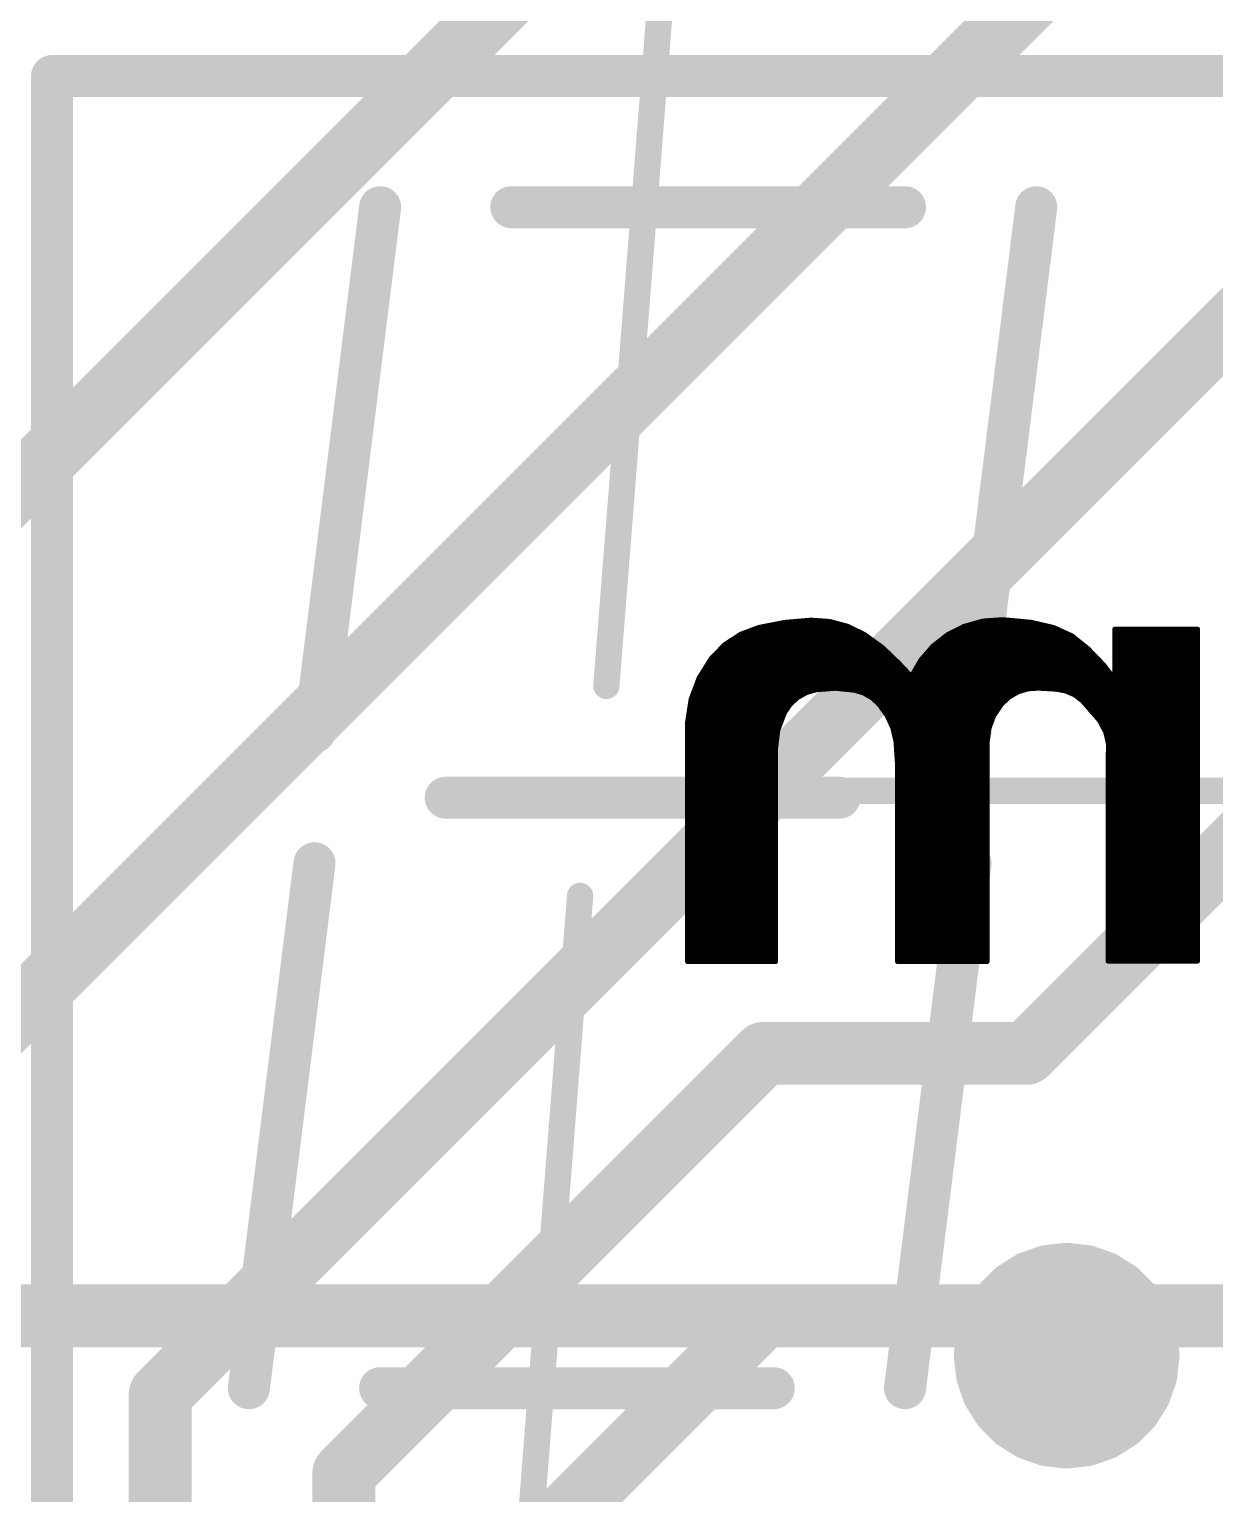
# Model space of a CAD drawing. Extents: x -33 to 32.5, y -8.9 to 49.7.
# Drawn here: x -12.44 to -6.71, y 37.24 to 44.33 of the extents above; entities that cross this region are included whole.
import ezdxf

# ---------------------------------------------------------------- set-up
doc = ezdxf.new("R2010")
doc.units = 0
for name, color, linetype in [('1', 12, 'CONTINUOUS'), ('16', 132, 'CONTINUOUS'), ('21', 41, 'CONTINUOUS'), ('22', 40, 'CONTINUOUS'), ('51', 53, 'CONTINUOUS')]:
    doc.layers.add(name, color=color, linetype=linetype)

msp = doc.modelspace()

# ---------------------------------------------------------------- linework, layer by layer
at = {"layer": '1', "const_width": 0.3048}
for points in [[(-16.51, 38.1), (-8.89, 45.72)], [(-13.97, 38.1), (-6.35, 45.72)], [(-11.811, 37.719), (-3.81, 45.72)], [(-7.62, 39.37), (-1.27, 45.72)], [(-10.922, 37.338), (-8.89, 39.37)], [(-8.89, 39.37), (-7.62, 39.37)], [(-10.287, 36.703), (-8.89, 38.1)], [(-8.89, 38.1), (-3.81, 38.1)], [(-11.811, 33.528), (-11.811, 37.719)], [(-10.922, 33.782), (-10.922, 37.338)]]:
    msp.add_lwpolyline(points, dxfattribs=at)
at = {"layer": '1', "const_width": 0.1524}
for points in [[(-8.89, 39.4462, 1), (-8.89, 39.2938)], [(-8.8361, 39.3161, 1), (-8.9439, 39.4239)], [(-7.6739, 39.4239, 1), (-7.5661, 39.3161)], [(-7.62, 39.2938, 1), (-7.62, 39.4462)], [(-8.89, 38.1762, 1), (-8.89, 38.0238)], [(-8.8361, 38.0461, 1), (-8.9439, 38.1539)], [(-11.7348, 37.719, 1), (-11.8872, 37.719)], [(-11.8649, 37.7729, 1), (-11.7571, 37.6651)], [(-10.8458, 37.338, 1), (-10.9982, 37.338)], [(-10.9759, 37.3919, 1), (-10.8681, 37.2841)]]:
    msp.add_lwpolyline(points, format="xyb", dxfattribs=at)
at = {"layer": '16', "const_width": 0.3048}
msp.add_lwpolyline([(-12.7, 38.1), (21.59, 38.1)], dxfattribs=at)
at = {"layer": '21', "const_width": 0.2032}
for points in [[(-12.3343, 44.0995), (12.4307, 44.0995)], [(-12.3343, 37.1145), (-12.3343, 44.0995)], [(-10.7468, 43.4645), (-11.0643, 40.9245)], [(-8.2068, 43.4645), (-10.1118, 43.4645)], [(-7.5718, 43.4645), (-7.8893, 40.9245)], [(-8.5243, 40.607), (-10.4293, 40.607)], [(-11.0643, 40.2895), (-11.3818, 37.7495)], [(-7.8893, 40.2895), (-8.2068, 37.7495)], [(-7.5234, 38.3404), (-7.6174, 38.3075)], [(-7.4245, 38.3515), (-7.5234, 38.3404)], [(-7.3256, 38.3404), (-7.4245, 38.3515)], [(-7.2316, 38.3075), (-7.3256, 38.3404)], [(-7.7017, 38.2546), (-7.7721, 38.1842)], [(-7.6174, 38.3075), (-7.7017, 38.2546)], [(-7.1473, 38.2546), (-7.2316, 38.3075)], [(-7.0769, 38.1842), (-7.1473, 38.2546)], [(-7.7721, 38.1842), (-7.825, 38.0999)], [(-7.7546, 38.2016), (-7.0944, 38.2016)], [(-7.024, 38.0999), (-7.0769, 38.1842)], [(-7.825, 38.0999), (-7.8579, 38.0059)], [(-6.9911, 38.0059), (-7.024, 38.0999)], [(-7.8579, 38.0059), (-7.869, 37.907)], [(-7.8587, 37.9984), (-6.9903, 37.9984)], [(-6.98, 37.907), (-6.9911, 38.0059)], [(-7.869, 37.907), (-7.8579, 37.8081)], [(-6.9911, 37.8081), (-6.98, 37.907)], [(-8.8418, 37.7495), (-10.7468, 37.7495)], [(-7.8579, 37.8081), (-7.825, 37.7141)], [(-7.8533, 37.7952), (-6.9957, 37.7952)], [(-7.024, 37.7141), (-6.9911, 37.8081)], [(-7.825, 37.7141), (-7.772, 37.6299)], [(-7.077, 37.6299), (-7.024, 37.7141)], [(-7.772, 37.6299), (-7.7016, 37.5595)], [(-7.1474, 37.5595), (-7.077, 37.6299)], [(-7.7342, 37.592), (-7.1148, 37.592)], [(-7.7016, 37.5595), (-7.6174, 37.5065)], [(-7.2316, 37.5065), (-7.1474, 37.5595)], [(-7.6174, 37.5065), (-7.5234, 37.4736)], [(-7.5234, 37.4736), (-7.4245, 37.4625)], [(-7.4245, 37.4625), (-7.3256, 37.4736)], [(-7.3256, 37.4736), (-7.2316, 37.5065)]]:
    msp.add_lwpolyline(points, dxfattribs=at)
at = {"layer": '21', "const_width": 0.1016}
for points in [[(-12.3343, 44.1503, 1), (-12.3343, 44.0487)], [(-12.2835, 44.0995, 1), (-12.3851, 44.0995)], [(-10.6964, 43.4582, 1), (-10.7972, 43.4708)], [(-10.1118, 43.5153, 1), (-10.1118, 43.4137)], [(-8.2068, 43.4137, 1), (-8.2068, 43.5153)], [(-7.5214, 43.4582, 1), (-7.6222, 43.4708)], [(-11.1147, 40.9308, 1), (-11.0139, 40.9182)], [(-7.9397, 40.9308, 1), (-7.8389, 40.9182)], [(-10.4293, 40.6578, 1), (-10.4293, 40.5562)], [(-8.5243, 40.5562, 1), (-8.5243, 40.6578)], [(-11.0139, 40.2832, 1), (-11.1147, 40.2958)], [(-7.8389, 40.2832, 1), (-7.9397, 40.2958)], [(-7.5291, 38.3909, 1), (-7.5177, 38.2899)], [(-7.5066, 38.2924, 1), (-7.5402, 38.3883)], [(-7.4188, 38.402, 1), (-7.4302, 38.301)], [(-7.4188, 38.301, 1), (-7.4302, 38.402)], [(-7.3088, 38.3883, 1), (-7.3424, 38.2924)], [(-7.3313, 38.2899, 1), (-7.3199, 38.3909)], [(-7.7287, 38.2976, 1), (-7.6746, 38.2115)], [(-7.6657, 38.2186, 1), (-7.7376, 38.2905)], [(-7.6342, 38.3555, 1), (-7.6006, 38.2596)], [(-7.5904, 38.2645, 1), (-7.6444, 38.3505)], [(-7.2046, 38.3505, 1), (-7.2586, 38.2645)], [(-7.2484, 38.2596, 1), (-7.2148, 38.3555)], [(-7.1114, 38.2905, 1), (-7.1833, 38.2186)], [(-7.1744, 38.2115, 1), (-7.1203, 38.2976)], [(-7.808, 38.2201, 1), (-7.7361, 38.1482)], [(-7.729, 38.1571, 1), (-7.8151, 38.2112)], [(-7.7546, 38.2524, 1), (-7.7546, 38.1508)], [(-7.0339, 38.2112, 1), (-7.12, 38.1571)], [(-7.1129, 38.1482, 1), (-7.041, 38.2201)], [(-7.0944, 38.1508, 1), (-7.0944, 38.2524)], [(-7.7771, 38.0831, 1), (-7.873, 38.1167)], [(-6.976, 38.1167, 1), (-7.0719, 38.0831)], [(-7.868, 38.1269, 1), (-7.782, 38.0729)], [(-7.067, 38.0729, 1), (-6.981, 38.1269)], [(-7.8587, 38.0492, 1), (-7.8587, 37.9476)], [(-7.9058, 38.0227, 1), (-7.8099, 37.9891)], [(-7.8074, 38.0002, 1), (-7.9084, 38.0116)], [(-6.9406, 38.0116, 1), (-7.0416, 38.0002)], [(-7.0391, 37.9891, 1), (-6.9432, 38.0227)], [(-6.9903, 37.9476, 1), (-6.9903, 38.0492)], [(-7.8185, 37.9127, 1), (-7.9195, 37.9013)], [(-6.9295, 37.9013, 1), (-7.0305, 37.9127)], [(-7.9195, 37.9127, 1), (-7.8185, 37.9013)], [(-7.0305, 37.9013, 1), (-6.9295, 37.9127)], [(-10.7468, 37.8003, 1), (-10.7468, 37.6987)], [(-8.8418, 37.6987, 1), (-8.8418, 37.8003)], [(-7.8099, 37.8249, 1), (-7.9058, 37.7913)], [(-7.9083, 37.8024, 1), (-7.8074, 37.8138)], [(-7.8533, 37.846, 1), (-7.8533, 37.7444)], [(-7.0416, 37.8138, 1), (-6.9407, 37.8024)], [(-6.9432, 37.7913, 1), (-7.0391, 37.8249)], [(-6.9957, 37.7444, 1), (-6.9957, 37.846)], [(-11.4322, 37.7558, 1), (-11.3314, 37.7432)], [(-8.2572, 37.7558, 1), (-8.1564, 37.7432)], [(-7.782, 37.7412, 1), (-7.868, 37.6871)], [(-7.8729, 37.6974, 1), (-7.777, 37.7309)], [(-7.072, 37.7309, 1), (-6.9761, 37.6974)], [(-6.981, 37.6871, 1), (-7.067, 37.7412)], [(-7.7361, 37.6658, 1), (-7.8079, 37.5939)], [(-7.815, 37.6028, 1), (-7.729, 37.6569)], [(-7.12, 37.6569, 1), (-7.034, 37.6028)], [(-7.0411, 37.5939, 1), (-7.1129, 37.6658)], [(-7.7342, 37.6428, 1), (-7.7342, 37.5412)], [(-7.6746, 37.6025, 1), (-7.7287, 37.5165)], [(-7.7376, 37.5236, 1), (-7.6657, 37.5954)], [(-7.1833, 37.5954, 1), (-7.1114, 37.5236)], [(-7.1203, 37.5165, 1), (-7.1744, 37.6025)], [(-7.1148, 37.5412, 1), (-7.1148, 37.6428)], [(-7.6006, 37.5545, 1), (-7.6341, 37.4586)], [(-7.6444, 37.4635, 1), (-7.5903, 37.5495)], [(-7.5177, 37.5241, 1), (-7.5291, 37.4232)], [(-7.5402, 37.4257, 1), (-7.5066, 37.5216)], [(-7.4302, 37.513, 1), (-7.4188, 37.412)], [(-7.4302, 37.412, 1), (-7.4188, 37.513)], [(-7.3424, 37.5216, 1), (-7.3088, 37.4257)], [(-7.3199, 37.4232, 1), (-7.3313, 37.5241)], [(-7.2587, 37.5495, 1), (-7.2046, 37.4635)], [(-7.2149, 37.4586, 1), (-7.2484, 37.5545)]]:
    msp.add_lwpolyline(points, format="xyb", dxfattribs=at)
at = {"layer": '22', "const_width": 0.0254}
for points in [[(-8.7894, 41.4548), (-8.9154, 41.4299)], [(-8.7994, 41.4528), (-8.5475, 41.4528)], [(-8.6614, 41.4655), (-8.7894, 41.4548)], [(-8.572, 41.4594), (-8.6614, 41.4655)], [(-8.4854, 41.4362), (-8.572, 41.4594)], [(-7.83, 41.4611), (-7.9223, 41.435)], [(-7.8592, 41.4528), (-7.5864, 41.4528)], [(-7.7343, 41.468), (-7.83, 41.4611)], [(-7.5971, 41.4553), (-7.7343, 41.468)], [(-7.4879, 41.4299), (-7.5971, 41.4553)], [(-9.002, 41.3972), (-9.0795, 41.3465)], [(-9.0335, 41.3766), (-8.3766, 41.3766)], [(-8.9154, 41.4299), (-9.002, 41.3972)], [(-8.9894, 41.402), (-8.4153, 41.402)], [(-8.922, 41.4274), (-8.4674, 41.4274)], [(-8.4049, 41.3969), (-8.4854, 41.4362)], [(-8.316, 41.3331), (-8.4049, 41.3969)], [(-8.0013, 41.3947), (-8.0712, 41.34)], [(-8.0244, 41.3766), (-7.3829, 41.3766)], [(-7.9223, 41.435), (-8.0013, 41.3947)], [(-7.9869, 41.402), (-7.4265, 41.402)], [(-7.9372, 41.4274), (-7.4824, 41.4274)], [(-7.399, 41.3895), (-7.4879, 41.4299)], [(-7.3228, 41.3283), (-7.399, 41.3895)], [(-6.792, 41.4223), (-7.1907, 41.4223)], [(-7.1907, 41.4223), (-7.1907, 41.2013)], [(-7.1907, 41.402), (-6.792, 41.402)], [(-7.1907, 41.3766), (-6.792, 41.3766)], [(-6.792, 39.817), (-6.792, 41.4223)], [(-9.0795, 41.3465), (-9.144, 41.2801)], [(-9.0996, 41.3258), (-8.3084, 41.3258)], [(-9.0723, 41.3512), (-8.3412, 41.3512)], [(-8.2372, 41.2572), (-8.316, 41.3331)], [(-8.0712, 41.34), (-8.1293, 41.2731)], [(-8.0835, 41.3258), (-7.3204, 41.3258)], [(-8.0569, 41.3512), (-7.3513, 41.3512)], [(-7.2466, 41.2496), (-7.3228, 41.3283)], [(-7.1907, 41.3512), (-6.792, 41.3512)], [(-7.1907, 41.3258), (-6.792, 41.3258)], [(-9.144, 41.2801), (-9.2028, 41.1862)], [(-9.1631, 41.2496), (-8.23, 41.2496)], [(-9.1472, 41.275), (-8.2557, 41.275)], [(-9.1243, 41.3004), (-8.282, 41.3004)], [(-8.1915, 41.209), (-8.2372, 41.2572)], [(-8.1293, 41.2731), (-8.1737, 41.1963)], [(-8.1429, 41.2496), (-7.2466, 41.2496)], [(-8.1277, 41.275), (-7.2712, 41.275)], [(-8.1056, 41.3004), (-7.2958, 41.3004)], [(-7.2136, 41.2064), (-7.2466, 41.2496)], [(-7.1907, 41.3004), (-6.792, 41.3004)], [(-7.1907, 41.275), (-6.792, 41.275)], [(-7.1907, 41.2496), (-6.792, 41.2496)], [(-9.2028, 41.1862), (-9.2415, 41.0823)], [(-9.2076, 41.1734), (-6.792, 41.1734)], [(-9.1949, 41.1988), (-8.1808, 41.1988)], [(-9.179, 41.2242), (-8.2059, 41.2242)], [(-8.1824, 41.1999), (-8.1915, 41.209)], [(-8.1784, 41.1972), (-8.1824, 41.1999)], [(-8.1737, 41.1963), (-8.1784, 41.1972)], [(-8.1723, 41.1988), (-6.792, 41.1988)], [(-8.1576, 41.2242), (-7.2272, 41.2242)], [(-7.1907, 41.2013), (-7.2136, 41.2064)], [(-7.1907, 41.2242), (-6.792, 41.2242)], [(-9.2359, 41.0972), (-8.7183, 41.0972)], [(-9.2265, 41.1226), (-8.6626, 41.1226)], [(-9.217, 41.148), (-6.792, 41.148)], [(-8.7631, 41.0593), (-8.7266, 41.0926)], [(-8.7266, 41.0926), (-8.6835, 41.1167)], [(-8.6835, 41.1167), (-8.636, 41.1302)], [(-8.636, 41.1302), (-8.5432, 41.1372)], [(-8.5432, 41.1372), (-8.4506, 41.1277)], [(-8.4506, 41.1277), (-8.4071, 41.1144)], [(-8.434, 41.1226), (-7.651, 41.1226)], [(-8.4071, 41.1144), (-8.3675, 41.092)], [(-8.3768, 41.0972), (-7.6995, 41.0972)], [(-8.3675, 41.092), (-8.3337, 41.0616)], [(-7.7394, 41.0616), (-7.7026, 41.0954)], [(-7.7026, 41.0954), (-7.6593, 41.1201)], [(-7.6593, 41.1201), (-7.6114, 41.1345)], [(-7.6114, 41.1345), (-7.5616, 41.1378)], [(-7.5616, 41.1378), (-7.4752, 41.1328)], [(-7.4752, 41.1328), (-7.4289, 41.1241)], [(-7.4289, 41.1241), (-7.3858, 41.1052)], [(-7.4254, 41.1226), (-6.792, 41.1226)], [(-7.3858, 41.1052), (-7.3482, 41.0769)], [(-7.3752, 41.0972), (-6.792, 41.0972)], [(-9.2415, 41.0823), (-9.2583, 40.9727)], [(-9.2509, 41.021), (-8.7892, 41.021)], [(-9.247, 41.0464), (-8.7719, 41.0464)], [(-9.2431, 41.0718), (-8.7493, 41.0718)], [(-8.7909, 41.0185), (-8.7631, 41.0593)], [(-8.3451, 41.0718), (-7.7283, 41.0718)], [(-8.3337, 41.0616), (-8.2936, 41.0067)], [(-8.3226, 41.0464), (-7.7497, 41.0464)], [(-8.3041, 41.021), (-7.7669, 41.021)], [(-7.7781, 41.0044), (-7.7394, 41.0616)], [(-7.3482, 41.0769), (-7.2644, 40.9804)], [(-7.3438, 41.0718), (-6.792, 41.0718)], [(-7.3217, 41.0464), (-6.792, 41.0464)], [(-7.2997, 41.021), (-6.792, 41.021)], [(-9.2583, 40.9727), (-9.2583, 39.8145)], [(-9.2583, 40.9702), (-8.8092, 40.9702)], [(-9.2548, 40.9956), (-8.7996, 40.9956)], [(-8.8231, 40.9335), (-8.7909, 41.0185)], [(-8.2936, 41.0067), (-8.2653, 40.945)], [(-8.2885, 40.9956), (-7.7814, 40.9956)], [(-8.2769, 40.9702), (-7.7909, 40.9702)], [(-7.8023, 40.9397), (-7.7781, 41.0044)], [(-7.2776, 40.9956), (-6.792, 40.9956)], [(-7.2644, 40.9804), (-7.2346, 40.9238)], [(-7.259, 40.9702), (-6.792, 40.9702)], [(-9.2583, 40.9448), (-8.8189, 40.9448)], [(-9.2583, 40.9194), (-8.8249, 40.9194)], [(-9.2583, 40.894), (-8.8279, 40.894)], [(-8.8341, 40.8432), (-8.8231, 40.9335)], [(-8.2653, 40.945), (-8.2499, 40.8788)], [(-8.2653, 40.9448), (-7.8004, 40.9448)], [(-8.2594, 40.9194), (-7.8047, 40.9194)], [(-8.2534, 40.894), (-7.8078, 40.894)], [(-8.2499, 40.8788), (-8.2423, 40.767)], [(-7.8105, 40.8711), (-7.8023, 40.9397)], [(-7.2456, 40.9448), (-6.792, 40.9448)], [(-7.2346, 40.9238), (-7.2207, 40.8614)], [(-7.2336, 40.9194), (-6.792, 40.9194)], [(-7.228, 40.894), (-6.792, 40.894)], [(-9.2583, 40.8686), (-8.831, 40.8686)], [(-9.2583, 40.8432), (-8.8341, 40.8432)], [(-9.2583, 40.8178), (-8.8341, 40.8178)], [(-8.8341, 39.8145), (-8.8341, 40.8432)], [(-8.2492, 40.8686), (-7.8105, 40.8686)], [(-8.2475, 40.8432), (-7.8105, 40.8432)], [(-8.2458, 40.8178), (-7.8105, 40.8178)], [(-7.8105, 39.8145), (-7.8105, 40.8711)], [(-7.2207, 40.8614), (-7.2238, 40.7975)], [(-7.2228, 40.8178), (-6.792, 40.8178)], [(-7.2223, 40.8686), (-6.792, 40.8686)], [(-7.2216, 40.8432), (-6.792, 40.8432)], [(-9.2583, 40.7924), (-8.8341, 40.7924)], [(-9.2583, 40.767), (-8.8341, 40.767)], [(-9.2583, 40.7416), (-8.8341, 40.7416)], [(-8.244, 40.7924), (-7.8105, 40.7924)], [(-8.2423, 40.767), (-8.2423, 39.8145)], [(-8.2423, 40.767), (-7.8105, 40.767)], [(-8.2423, 40.7416), (-7.8105, 40.7416)], [(-7.2238, 40.7975), (-7.2238, 39.817)], [(-7.2238, 40.7924), (-6.792, 40.7924)], [(-7.2238, 40.767), (-6.792, 40.767)], [(-7.2238, 40.7416), (-6.792, 40.7416)], [(-9.2583, 40.7162), (-8.8341, 40.7162)], [(-9.2583, 40.6908), (-8.8341, 40.6908)], [(-9.2583, 40.6654), (-8.8341, 40.6654)], [(-8.2423, 40.7162), (-7.8105, 40.7162)], [(-8.2423, 40.6908), (-7.8105, 40.6908)], [(-8.2423, 40.6654), (-7.8105, 40.6654)], [(-7.2238, 40.7162), (-6.792, 40.7162)], [(-7.2238, 40.6908), (-6.792, 40.6908)], [(-7.2238, 40.6654), (-6.792, 40.6654)], [(-9.2583, 40.64), (-8.8341, 40.64)], [(-9.2583, 40.6146), (-8.8341, 40.6146)], [(-8.2423, 40.64), (-7.8105, 40.64)], [(-8.2423, 40.6146), (-7.8105, 40.6146)], [(-7.2238, 40.64), (-6.792, 40.64)], [(-7.2238, 40.6146), (-6.792, 40.6146)], [(-9.2583, 40.5892), (-8.8341, 40.5892)], [(-9.2583, 40.5638), (-8.8341, 40.5638)], [(-9.2583, 40.5384), (-8.8341, 40.5384)], [(-8.2423, 40.5892), (-7.8105, 40.5892)], [(-8.2423, 40.5638), (-7.8105, 40.5638)], [(-8.2423, 40.5384), (-7.8105, 40.5384)], [(-7.2238, 40.5892), (-6.792, 40.5892)], [(-7.2238, 40.5638), (-6.792, 40.5638)], [(-7.2238, 40.5384), (-6.792, 40.5384)], [(-9.2583, 40.513), (-8.8341, 40.513)], [(-9.2583, 40.4876), (-8.8341, 40.4876)], [(-9.2583, 40.4622), (-8.8341, 40.4622)], [(-8.2423, 40.513), (-7.8105, 40.513)], [(-8.2423, 40.4876), (-7.8105, 40.4876)], [(-8.2423, 40.4622), (-7.8105, 40.4622)], [(-7.2238, 40.513), (-6.792, 40.513)], [(-7.2238, 40.4876), (-6.792, 40.4876)], [(-7.2238, 40.4622), (-6.792, 40.4622)], [(-9.2583, 40.4368), (-8.8341, 40.4368)], [(-9.2583, 40.4114), (-8.8341, 40.4114)], [(-9.2583, 40.386), (-8.8341, 40.386)], [(-8.2423, 40.4368), (-7.8105, 40.4368)], [(-8.2423, 40.4114), (-7.8105, 40.4114)], [(-8.2423, 40.386), (-7.8105, 40.386)], [(-7.2238, 40.4368), (-6.792, 40.4368)], [(-7.2238, 40.4114), (-6.792, 40.4114)], [(-7.2238, 40.386), (-6.792, 40.386)], [(-9.2583, 40.3606), (-8.8341, 40.3606)], [(-9.2583, 40.3352), (-8.8341, 40.3352)], [(-8.2423, 40.3606), (-7.8105, 40.3606)], [(-8.2423, 40.3352), (-7.8105, 40.3352)], [(-7.2238, 40.3606), (-6.792, 40.3606)], [(-7.2238, 40.3352), (-6.792, 40.3352)], [(-9.2583, 40.3098), (-8.8341, 40.3098)], [(-9.2583, 40.2844), (-8.8341, 40.2844)], [(-9.2583, 40.259), (-8.8341, 40.259)], [(-8.2423, 40.3098), (-7.8105, 40.3098)], [(-8.2423, 40.2844), (-7.8105, 40.2844)], [(-8.2423, 40.259), (-7.8105, 40.259)], [(-7.2238, 40.3098), (-6.792, 40.3098)], [(-7.2238, 40.2844), (-6.792, 40.2844)], [(-7.2238, 40.259), (-6.792, 40.259)], [(-9.2583, 40.2336), (-8.8341, 40.2336)], [(-9.2583, 40.2082), (-8.8341, 40.2082)], [(-9.2583, 40.1828), (-8.8341, 40.1828)], [(-8.2423, 40.2336), (-7.8105, 40.2336)], [(-8.2423, 40.2082), (-7.8105, 40.2082)], [(-8.2423, 40.1828), (-7.8105, 40.1828)], [(-7.2238, 40.2336), (-6.792, 40.2336)], [(-7.2238, 40.2082), (-6.792, 40.2082)], [(-7.2238, 40.1828), (-6.792, 40.1828)], [(-9.2583, 40.1574), (-8.8341, 40.1574)], [(-9.2583, 40.132), (-8.8341, 40.132)], [(-9.2583, 40.1066), (-8.8341, 40.1066)], [(-8.2423, 40.1574), (-7.8105, 40.1574)], [(-8.2423, 40.132), (-7.8105, 40.132)], [(-8.2423, 40.1066), (-7.8105, 40.1066)], [(-7.2238, 40.1574), (-6.792, 40.1574)], [(-7.2238, 40.132), (-6.792, 40.132)], [(-7.2238, 40.1066), (-6.792, 40.1066)], [(-9.2583, 40.0812), (-8.8341, 40.0812)], [(-9.2583, 40.0558), (-8.8341, 40.0558)], [(-9.2583, 40.0304), (-8.8341, 40.0304)], [(-8.2423, 40.0812), (-7.8105, 40.0812)], [(-8.2423, 40.0558), (-7.8105, 40.0558)], [(-8.2423, 40.0304), (-7.8105, 40.0304)], [(-7.2238, 40.0812), (-6.792, 40.0812)], [(-7.2238, 40.0558), (-6.792, 40.0558)], [(-7.2238, 40.0304), (-6.792, 40.0304)], [(-9.2583, 40.005), (-8.8341, 40.005)], [(-9.2583, 39.9796), (-8.8341, 39.9796)], [(-8.2423, 40.005), (-7.8105, 40.005)], [(-8.2423, 39.9796), (-7.8105, 39.9796)], [(-7.2238, 40.005), (-6.792, 40.005)], [(-7.2238, 39.9796), (-6.792, 39.9796)], [(-9.2583, 39.9542), (-8.8341, 39.9542)], [(-9.2583, 39.9288), (-8.8341, 39.9288)], [(-9.2583, 39.9034), (-8.8341, 39.9034)], [(-8.2423, 39.9542), (-7.8105, 39.9542)], [(-8.2423, 39.9288), (-7.8105, 39.9288)], [(-8.2423, 39.9034), (-7.8105, 39.9034)], [(-7.2238, 39.9542), (-6.792, 39.9542)], [(-7.2238, 39.9288), (-6.792, 39.9288)], [(-7.2238, 39.9034), (-6.792, 39.9034)], [(-9.2583, 39.878), (-8.8341, 39.878)], [(-9.2583, 39.8526), (-8.8341, 39.8526)], [(-9.2583, 39.8272), (-8.8341, 39.8272)], [(-9.2583, 39.8145), (-8.8341, 39.8145)], [(-8.2423, 39.878), (-7.8105, 39.878)], [(-8.2423, 39.8526), (-7.8105, 39.8526)], [(-8.2423, 39.8272), (-7.8105, 39.8272)], [(-8.2423, 39.8145), (-7.8105, 39.8145)], [(-7.2238, 39.878), (-6.792, 39.878)], [(-7.2238, 39.8526), (-6.792, 39.8526)], [(-7.2238, 39.8272), (-6.792, 39.8272)], [(-7.2238, 39.817), (-6.792, 39.817)]]:
    msp.add_lwpolyline(points, dxfattribs=at)
at = {"layer": '22', "const_width": 0.0127}
for points in [[(-8.7994, 41.4592, 1), (-8.7994, 41.4465)], [(-8.7899, 41.4611, 1), (-8.7889, 41.4485)], [(-8.7882, 41.4486, 1), (-8.7906, 41.461)], [(-8.661, 41.4718, 1), (-8.6618, 41.4592)], [(-8.6609, 41.4592, 1), (-8.6619, 41.4718)], [(-8.5704, 41.4655, 1), (-8.5736, 41.4532)], [(-8.5724, 41.453, 1), (-8.5716, 41.4657)], [(-8.5475, 41.4465, 1), (-8.5475, 41.4592)], [(-7.8592, 41.4592, 1), (-7.8592, 41.4465)], [(-7.8304, 41.4674, 1), (-7.8295, 41.4547)], [(-7.8283, 41.4549, 1), (-7.8317, 41.4672)], [(-7.7337, 41.4743, 1), (-7.7349, 41.4617)], [(-7.7338, 41.4617, 1), (-7.7348, 41.4743)], [(-7.5957, 41.4615, 1), (-7.5985, 41.4491)], [(-7.5977, 41.449, 1), (-7.5965, 41.4616)], [(-7.5864, 41.4465, 1), (-7.5864, 41.4592)], [(-9.0335, 41.383, 1), (-9.0335, 41.3703)], [(-9.0043, 41.4032, 1), (-8.9998, 41.3913)], [(-8.9986, 41.3919, 1), (-9.0055, 41.4026)], [(-8.9894, 41.4083, 1), (-8.9894, 41.3957)], [(-8.922, 41.4337, 1), (-8.922, 41.4211)], [(-8.9166, 41.4361, 1), (-8.9142, 41.4237)], [(-8.9132, 41.424, 1), (-8.9176, 41.4358)], [(-8.4826, 41.4419, 1), (-8.4882, 41.4305)], [(-8.4871, 41.4301, 1), (-8.4838, 41.4423)], [(-8.4674, 41.4211, 1), (-8.4674, 41.4337)], [(-8.4153, 41.3957, 1), (-8.4153, 41.4083)], [(-8.4012, 41.4021, 1), (-8.4086, 41.3917)], [(-8.4077, 41.3912, 1), (-8.4021, 41.4026)], [(-8.3766, 41.3703, 1), (-8.3766, 41.383)], [(-8.0244, 41.383, 1), (-8.0244, 41.3703)], [(-8.0042, 41.4003, 1), (-7.9984, 41.389)], [(-7.9974, 41.3897, 1), (-8.0052, 41.3997)], [(-7.9869, 41.4083, 1), (-7.9869, 41.3957)], [(-7.9372, 41.4337, 1), (-7.9372, 41.4211)], [(-7.924, 41.4411, 1), (-7.9206, 41.4289)], [(-7.9194, 41.4293, 1), (-7.9252, 41.4407)], [(-7.4853, 41.4357, 1), (-7.4905, 41.4241)], [(-7.4893, 41.4237, 1), (-7.4865, 41.4361)], [(-7.4824, 41.4211, 1), (-7.4824, 41.4337)], [(-7.4265, 41.3957, 1), (-7.4265, 41.4083)], [(-7.395, 41.3944, 1), (-7.4029, 41.3845)], [(-7.4016, 41.3837, 1), (-7.3963, 41.3952)], [(-7.3829, 41.3703, 1), (-7.3829, 41.383)], [(-7.1907, 41.4286, 1), (-7.1907, 41.416)], [(-7.1844, 41.4223, 1), (-7.1971, 41.4223)], [(-7.1907, 41.383, 1), (-7.1907, 41.3703)], [(-7.1907, 41.4083, 1), (-7.1907, 41.3957)], [(-6.7857, 41.4223, 1), (-6.7984, 41.4223)], [(-6.792, 41.416, 1), (-6.792, 41.4286)], [(-6.792, 41.3957, 1), (-6.792, 41.4083)], [(-6.792, 41.3703, 1), (-6.792, 41.383)], [(-9.0996, 41.3321, 1), (-9.0996, 41.3195)], [(-9.083, 41.3518, 1), (-9.076, 41.3412)], [(-9.0749, 41.3421, 1), (-9.084, 41.3509)], [(-9.0723, 41.3575, 1), (-9.0723, 41.3449)], [(-8.3412, 41.3449, 1), (-8.3412, 41.3575)], [(-8.3116, 41.3377, 1), (-8.3204, 41.3285)], [(-8.3197, 41.3279, 1), (-8.3123, 41.3383)], [(-8.3084, 41.3195, 1), (-8.3084, 41.3321)], [(-8.0835, 41.3321, 1), (-8.0835, 41.3195)], [(-8.0751, 41.345, 1), (-8.0672, 41.335)], [(-8.0664, 41.3359, 1), (-8.0759, 41.3442)], [(-8.0569, 41.3575, 1), (-8.0569, 41.3449)], [(-7.3513, 41.3449, 1), (-7.3513, 41.3575)], [(-7.3182, 41.3327, 1), (-7.3274, 41.3239)], [(-7.3268, 41.3233, 1), (-7.3188, 41.3333)], [(-7.3204, 41.3195, 1), (-7.3204, 41.3321)], [(-7.1907, 41.3575, 1), (-7.1907, 41.3449)], [(-7.1907, 41.3321, 1), (-7.1907, 41.3195)], [(-6.792, 41.3449, 1), (-6.792, 41.3575)], [(-6.792, 41.3195, 1), (-6.792, 41.3321)], [(-9.1631, 41.2559, 1), (-9.1631, 41.2433)], [(-9.1472, 41.2813, 1), (-9.1472, 41.2687)], [(-9.1486, 41.2845, 1), (-9.1394, 41.2757)], [(-9.1386, 41.2767, 1), (-9.1494, 41.2835)], [(-9.1243, 41.3068, 1), (-9.1243, 41.2941)], [(-8.282, 41.2941, 1), (-8.282, 41.3068)], [(-8.2557, 41.2687, 1), (-8.2557, 41.2813)], [(-8.2326, 41.2616, 1), (-8.2418, 41.2528)], [(-8.2416, 41.2526, 1), (-8.2328, 41.2618)], [(-8.23, 41.2433, 1), (-8.23, 41.2559)], [(-8.1429, 41.2559, 1), (-8.1429, 41.2433)], [(-8.1341, 41.2773, 1), (-8.1245, 41.2689)], [(-8.1238, 41.2699, 1), (-8.1348, 41.2763)], [(-8.1277, 41.2813, 1), (-8.1277, 41.2687)], [(-8.1056, 41.3068, 1), (-8.1056, 41.2941)], [(-7.2958, 41.2941, 1), (-7.2958, 41.3068)], [(-7.2712, 41.2687, 1), (-7.2712, 41.2813)], [(-7.2416, 41.2535, 1), (-7.2516, 41.2457)], [(-7.2512, 41.2452, 1), (-7.242, 41.254)], [(-7.2466, 41.2433, 1), (-7.2466, 41.2559)], [(-7.1907, 41.3068, 1), (-7.1907, 41.2941)], [(-7.1907, 41.2813, 1), (-7.1907, 41.2687)], [(-7.1907, 41.2559, 1), (-7.1907, 41.2433)], [(-6.792, 41.2941, 1), (-6.792, 41.3068)], [(-6.792, 41.2687, 1), (-6.792, 41.2813)], [(-6.792, 41.2433, 1), (-6.792, 41.2559)], [(-9.2076, 41.1797, 1), (-9.2076, 41.1671)], [(-9.2082, 41.1895, 1), (-9.1975, 41.1828)], [(-9.1969, 41.1839, 1), (-9.2088, 41.1884)], [(-9.1949, 41.2051, 1), (-9.1949, 41.1925)], [(-9.179, 41.2306, 1), (-9.179, 41.2179)], [(-8.2059, 41.2179, 1), (-8.2059, 41.2306)], [(-8.187, 41.2135, 1), (-8.196, 41.2045)], [(-8.1961, 41.2046, 1), (-8.1869, 41.2134)], [(-8.1789, 41.2052, 1), (-8.1859, 41.1946)], [(-8.1869, 41.1954, 1), (-8.1779, 41.2044)], [(-8.1772, 41.2035, 1), (-8.1796, 41.191)], [(-8.182, 41.192, 1), (-8.1749, 41.2025)], [(-8.1808, 41.1925, 1), (-8.1808, 41.2051)], [(-8.1792, 41.1995, 1), (-8.1682, 41.1931)], [(-8.1723, 41.2051, 1), (-8.1723, 41.1925)], [(-8.1749, 41.1901, 1), (-8.1725, 41.2025)], [(-8.1576, 41.2306, 1), (-8.1576, 41.2179)], [(-7.2272, 41.2179, 1), (-7.2272, 41.2306)], [(-7.2122, 41.2126, 1), (-7.215, 41.2002)], [(-7.2186, 41.2025, 1), (-7.2086, 41.2103)], [(-7.1907, 41.2306, 1), (-7.1907, 41.2179)], [(-7.1971, 41.2013, 1), (-7.1844, 41.2013)], [(-7.1921, 41.1951, 1), (-7.1893, 41.2075)], [(-6.792, 41.2179, 1), (-6.792, 41.2306)], [(-6.792, 41.1925, 1), (-6.792, 41.2051)], [(-6.792, 41.1671, 1), (-6.792, 41.1797)], [(-9.2359, 41.1035, 1), (-9.2359, 41.0909)], [(-9.2265, 41.1289, 1), (-9.2265, 41.1163)], [(-9.217, 41.1544, 1), (-9.217, 41.1417)], [(-8.7297, 41.0981, 1), (-8.7235, 41.087)], [(-8.7223, 41.0879, 1), (-8.7309, 41.0973)], [(-8.7183, 41.0909, 1), (-8.7183, 41.1035)], [(-8.6852, 41.1228, 1), (-8.6817, 41.1105)], [(-8.6804, 41.1111, 1), (-8.6866, 41.1222)], [(-8.6626, 41.1163, 1), (-8.6626, 41.1289)], [(-8.6365, 41.1365, 1), (-8.6355, 41.1239)], [(-8.6343, 41.1241, 1), (-8.6377, 41.1363)], [(-8.5425, 41.1435, 1), (-8.5438, 41.1308)], [(-8.5427, 41.1308, 1), (-8.5437, 41.1435)], [(-8.4487, 41.1338, 1), (-8.4525, 41.1216)], [(-8.4512, 41.1214, 1), (-8.45, 41.134)], [(-8.434, 41.1289, 1), (-8.434, 41.1163)], [(-8.404, 41.1199, 1), (-8.4102, 41.1088)], [(-8.409, 41.1083, 1), (-8.4053, 41.1204)], [(-8.3768, 41.1035, 1), (-8.3768, 41.0909)], [(-8.3633, 41.0967, 1), (-8.3718, 41.0873)], [(-8.3707, 41.0865, 1), (-8.3644, 41.0975)], [(-7.7058, 41.1009, 1), (-7.6995, 41.0899)], [(-7.6983, 41.0907, 1), (-7.7069, 41.1001)], [(-7.6995, 41.0909, 1), (-7.6995, 41.1035)], [(-7.6611, 41.1262, 1), (-7.6574, 41.114)], [(-7.6561, 41.1146, 1), (-7.6624, 41.1256)], [(-7.651, 41.1163, 1), (-7.651, 41.1289)], [(-7.6118, 41.1408, 1), (-7.611, 41.1282)], [(-7.6096, 41.1284, 1), (-7.6133, 41.1406)], [(-7.5612, 41.1441, 1), (-7.562, 41.1315)], [(-7.5612, 41.1315, 1), (-7.562, 41.1441)], [(-7.474, 41.139, 1), (-7.4764, 41.1266)], [(-7.4756, 41.1265, 1), (-7.4748, 41.1391)], [(-7.4264, 41.13, 1), (-7.4315, 41.1183)], [(-7.4254, 41.1289, 1), (-7.4254, 41.1163)], [(-7.4301, 41.1179, 1), (-7.4278, 41.1304)], [(-7.382, 41.1103, 1), (-7.3897, 41.1001)], [(-7.3884, 41.0994, 1), (-7.3833, 41.111)], [(-7.3752, 41.1035, 1), (-7.3752, 41.0909)], [(-6.792, 41.1417, 1), (-6.792, 41.1544)], [(-6.792, 41.1163, 1), (-6.792, 41.1289)], [(-6.792, 41.0909, 1), (-6.792, 41.1035)], [(-9.2509, 41.0273, 1), (-9.2509, 41.0147)], [(-9.247, 41.0527, 1), (-9.247, 41.0401)], [(-9.2431, 41.0782, 1), (-9.2431, 41.0655)], [(-9.2474, 41.0845, 1), (-9.2355, 41.08)], [(-9.2352, 41.0813, 1), (-9.2477, 41.0832)], [(-8.7892, 41.0147, 1), (-8.7892, 41.0273)], [(-8.7719, 41.0401, 1), (-8.7719, 41.0527)], [(-8.7673, 41.064, 1), (-8.7588, 41.0546)], [(-8.7578, 41.0557, 1), (-8.7683, 41.0629)], [(-8.7493, 41.0655, 1), (-8.7493, 41.0782)], [(-8.3451, 41.0782, 1), (-8.3451, 41.0655)], [(-8.3286, 41.0653, 1), (-8.3388, 41.0579)], [(-8.3379, 41.0569, 1), (-8.3295, 41.0663)], [(-8.3226, 41.0527, 1), (-8.3226, 41.0401)], [(-8.3041, 41.0273, 1), (-8.3041, 41.0147)], [(-7.7669, 41.0147, 1), (-7.7669, 41.0273)], [(-7.7497, 41.0401, 1), (-7.7497, 41.0527)], [(-7.7437, 41.0663, 1), (-7.7351, 41.0569)], [(-7.7341, 41.058, 1), (-7.7447, 41.0652)], [(-7.7283, 41.0655, 1), (-7.7283, 41.0782)], [(-7.3434, 41.0811, 1), (-7.353, 41.0727)], [(-7.352, 41.0718, 1), (-7.3444, 41.082)], [(-7.3438, 41.0782, 1), (-7.3438, 41.0655)], [(-7.3217, 41.0527, 1), (-7.3217, 41.0401)], [(-7.2997, 41.0273, 1), (-7.2997, 41.0147)], [(-6.792, 41.0655, 1), (-6.792, 41.0782)], [(-6.792, 41.0401, 1), (-6.792, 41.0527)], [(-6.792, 41.0147, 1), (-6.792, 41.0273)], [(-9.2583, 40.9766, 1), (-9.2583, 40.9639)], [(-9.2646, 40.9737, 1), (-9.252, 40.9717)], [(-9.252, 40.9727, 1), (-9.2646, 40.9727)], [(-9.2548, 41.002, 1), (-9.2548, 40.9893)], [(-8.8092, 40.9639, 1), (-8.8092, 40.9766)], [(-8.7996, 40.9893, 1), (-8.7996, 41.002)], [(-8.7961, 41.0221, 1), (-8.7857, 41.0149)], [(-8.785, 41.0162, 1), (-8.7968, 41.0208)], [(-8.2879, 41.0094, 1), (-8.2994, 41.0041)], [(-8.2988, 41.003, 1), (-8.2885, 41.0105)], [(-8.2885, 41.002, 1), (-8.2885, 40.9893)], [(-8.2769, 40.9766, 1), (-8.2769, 40.9639)], [(-7.7909, 40.9639, 1), (-7.7909, 40.9766)], [(-7.7834, 41.008, 1), (-7.7729, 41.0008)], [(-7.7722, 41.0022, 1), (-7.7841, 41.0066)], [(-7.7814, 40.9893, 1), (-7.7814, 41.002)], [(-7.2776, 41.002, 1), (-7.2776, 40.9893)], [(-7.2588, 40.9834, 1), (-7.27, 40.9774)], [(-7.2692, 40.9762, 1), (-7.2596, 40.9846)], [(-7.259, 40.9766, 1), (-7.259, 40.9639)], [(-6.792, 40.9893, 1), (-6.792, 41.002)], [(-6.792, 40.9639, 1), (-6.792, 40.9766)], [(-9.2583, 40.9258, 1), (-9.2583, 40.9131)], [(-9.2583, 40.9004, 1), (-9.2583, 40.8877)], [(-9.2583, 40.9511, 1), (-9.2583, 40.9385)], [(-8.8291, 40.9357, 1), (-8.8172, 40.9312)], [(-8.8168, 40.9327, 1), (-8.8295, 40.9342)], [(-8.8279, 40.8877, 1), (-8.8279, 40.9004)], [(-8.8249, 40.9131, 1), (-8.8249, 40.9258)], [(-8.8189, 40.9385, 1), (-8.8189, 40.9511)], [(-8.2591, 40.9464, 1), (-8.2715, 40.9435)], [(-8.2653, 40.9511, 1), (-8.2653, 40.9385)], [(-8.2711, 40.9423, 1), (-8.2596, 40.9476)], [(-8.2594, 40.9258, 1), (-8.2594, 40.9131)], [(-8.2534, 40.9004, 1), (-8.2534, 40.8877)], [(-8.2436, 40.8792, 1), (-8.2562, 40.8784)], [(-7.796, 40.9389, 1), (-7.8086, 40.9404)], [(-7.8082, 40.9419, 1), (-7.7963, 40.9375)], [(-7.8078, 40.8877, 1), (-7.8078, 40.9004)], [(-7.8047, 40.9131, 1), (-7.8047, 40.9258)], [(-7.8004, 40.9385, 1), (-7.8004, 40.9511)], [(-7.2456, 40.9511, 1), (-7.2456, 40.9385)], [(-7.2284, 40.9252, 1), (-7.2408, 40.9224)], [(-7.2402, 40.9209, 1), (-7.229, 40.9268)], [(-7.2336, 40.9258, 1), (-7.2336, 40.9131)], [(-7.228, 40.9004, 1), (-7.228, 40.8877)], [(-6.792, 40.9385, 1), (-6.792, 40.9511)], [(-6.792, 40.9131, 1), (-6.792, 40.9258)], [(-6.792, 40.8877, 1), (-6.792, 40.9004)], [(-9.2583, 40.8496, 1), (-9.2583, 40.8369)], [(-9.2583, 40.8242, 1), (-9.2583, 40.8115)], [(-9.2583, 40.8749, 1), (-9.2583, 40.8623)], [(-8.8278, 40.8432, 1), (-8.8405, 40.8432)], [(-8.8404, 40.844, 1), (-8.8278, 40.8424)], [(-8.8341, 40.8369, 1), (-8.8341, 40.8496)], [(-8.8341, 40.8115, 1), (-8.8341, 40.8242)], [(-8.831, 40.8623, 1), (-8.831, 40.8749)], [(-8.2561, 40.8774, 1), (-8.2437, 40.8802)], [(-8.2492, 40.8749, 1), (-8.2492, 40.8623)], [(-8.2475, 40.8496, 1), (-8.2475, 40.8369)], [(-8.2458, 40.8242, 1), (-8.2458, 40.8115)], [(-7.8041, 40.8711, 1), (-7.8169, 40.8711)], [(-7.8168, 40.8719, 1), (-7.8042, 40.8703)], [(-7.8105, 40.8623, 1), (-7.8105, 40.8749)], [(-7.8105, 40.8369, 1), (-7.8105, 40.8496)], [(-7.8105, 40.8115, 1), (-7.8105, 40.8242)], [(-7.2228, 40.8242, 1), (-7.2228, 40.8115)], [(-7.2223, 40.8749, 1), (-7.2223, 40.8623)], [(-7.2216, 40.8496, 1), (-7.2216, 40.8369)], [(-7.2144, 40.8611, 1), (-7.2271, 40.8617)], [(-7.2269, 40.86, 1), (-7.2145, 40.8628)], [(-6.792, 40.8623, 1), (-6.792, 40.8749)], [(-6.792, 40.8369, 1), (-6.792, 40.8496)], [(-6.792, 40.8115, 1), (-6.792, 40.8242)], [(-9.2583, 40.7734, 1), (-9.2583, 40.7607)], [(-9.2583, 40.748, 1), (-9.2583, 40.7353)], [(-9.2583, 40.7987, 1), (-9.2583, 40.7861)], [(-8.8341, 40.7861, 1), (-8.8341, 40.7987)], [(-8.8341, 40.7607, 1), (-8.8341, 40.7734)], [(-8.8341, 40.7353, 1), (-8.8341, 40.748)], [(-8.244, 40.7987, 1), (-8.244, 40.7861)], [(-8.2423, 40.7734, 1), (-8.2423, 40.7607)], [(-8.2423, 40.748, 1), (-8.2423, 40.7353)], [(-8.236, 40.767, 1), (-8.2486, 40.767)], [(-8.2486, 40.7666, 1), (-8.236, 40.7674)], [(-7.8105, 40.7861, 1), (-7.8105, 40.7987)], [(-7.8105, 40.7607, 1), (-7.8105, 40.7734)], [(-7.8105, 40.7353, 1), (-7.8105, 40.748)], [(-7.2175, 40.7975, 1), (-7.2302, 40.7975)], [(-7.2301, 40.7978, 1), (-7.2175, 40.7972)], [(-7.2238, 40.7734, 1), (-7.2238, 40.7607)], [(-7.2238, 40.748, 1), (-7.2238, 40.7353)], [(-7.2238, 40.7987, 1), (-7.2238, 40.7861)], [(-6.792, 40.7861, 1), (-6.792, 40.7987)], [(-6.792, 40.7607, 1), (-6.792, 40.7734)], [(-6.792, 40.7353, 1), (-6.792, 40.748)], [(-9.2583, 40.6972, 1), (-9.2583, 40.6845)], [(-9.2583, 40.6718, 1), (-9.2583, 40.6591)], [(-9.2583, 40.7225, 1), (-9.2583, 40.7099)], [(-8.8341, 40.7099, 1), (-8.8341, 40.7225)], [(-8.8341, 40.6845, 1), (-8.8341, 40.6972)], [(-8.8341, 40.6591, 1), (-8.8341, 40.6718)], [(-8.2423, 40.6972, 1), (-8.2423, 40.6845)], [(-8.2423, 40.6718, 1), (-8.2423, 40.6591)], [(-8.2423, 40.7225, 1), (-8.2423, 40.7099)], [(-7.8105, 40.7099, 1), (-7.8105, 40.7225)], [(-7.8105, 40.6845, 1), (-7.8105, 40.6972)], [(-7.8105, 40.6591, 1), (-7.8105, 40.6718)], [(-7.2238, 40.6972, 1), (-7.2238, 40.6845)], [(-7.2238, 40.6718, 1), (-7.2238, 40.6591)], [(-7.2238, 40.7225, 1), (-7.2238, 40.7099)], [(-6.792, 40.7099, 1), (-6.792, 40.7225)], [(-6.792, 40.6845, 1), (-6.792, 40.6972)], [(-6.792, 40.6591, 1), (-6.792, 40.6718)], [(-9.2583, 40.621, 1), (-9.2583, 40.6083)], [(-9.2583, 40.6463, 1), (-9.2583, 40.6337)], [(-8.8341, 40.6337, 1), (-8.8341, 40.6463)], [(-8.8341, 40.6083, 1), (-8.8341, 40.621)], [(-8.2423, 40.621, 1), (-8.2423, 40.6083)], [(-8.2423, 40.6463, 1), (-8.2423, 40.6337)], [(-7.8105, 40.6337, 1), (-7.8105, 40.6463)], [(-7.8105, 40.6083, 1), (-7.8105, 40.621)], [(-7.2238, 40.621, 1), (-7.2238, 40.6083)], [(-7.2238, 40.6463, 1), (-7.2238, 40.6337)], [(-6.792, 40.6337, 1), (-6.792, 40.6463)], [(-6.792, 40.6083, 1), (-6.792, 40.621)], [(-9.2583, 40.5956, 1), (-9.2583, 40.5829)], [(-9.2583, 40.5448, 1), (-9.2583, 40.5321)], [(-9.2583, 40.5701, 1), (-9.2583, 40.5575)], [(-8.8341, 40.5829, 1), (-8.8341, 40.5956)], [(-8.8341, 40.5575, 1), (-8.8341, 40.5701)], [(-8.8341, 40.5321, 1), (-8.8341, 40.5448)], [(-8.2423, 40.5956, 1), (-8.2423, 40.5829)], [(-8.2423, 40.5448, 1), (-8.2423, 40.5321)], [(-8.2423, 40.5701, 1), (-8.2423, 40.5575)], [(-7.8105, 40.5829, 1), (-7.8105, 40.5956)], [(-7.8105, 40.5575, 1), (-7.8105, 40.5701)], [(-7.8105, 40.5321, 1), (-7.8105, 40.5448)], [(-7.2238, 40.5956, 1), (-7.2238, 40.5829)], [(-7.2238, 40.5448, 1), (-7.2238, 40.5321)], [(-7.2238, 40.5701, 1), (-7.2238, 40.5575)], [(-6.792, 40.5829, 1), (-6.792, 40.5956)], [(-6.792, 40.5575, 1), (-6.792, 40.5701)], [(-6.792, 40.5321, 1), (-6.792, 40.5448)], [(-9.2583, 40.5194, 1), (-9.2583, 40.5067)], [(-9.2583, 40.4686, 1), (-9.2583, 40.4559)], [(-9.2583, 40.4939, 1), (-9.2583, 40.4813)], [(-8.8341, 40.5067, 1), (-8.8341, 40.5194)], [(-8.8341, 40.4813, 1), (-8.8341, 40.4939)], [(-8.8341, 40.4559, 1), (-8.8341, 40.4686)], [(-8.2423, 40.5194, 1), (-8.2423, 40.5067)], [(-8.2423, 40.4686, 1), (-8.2423, 40.4559)], [(-8.2423, 40.4939, 1), (-8.2423, 40.4813)], [(-7.8105, 40.5067, 1), (-7.8105, 40.5194)], [(-7.8105, 40.4813, 1), (-7.8105, 40.4939)], [(-7.8105, 40.4559, 1), (-7.8105, 40.4686)], [(-7.2238, 40.5194, 1), (-7.2238, 40.5067)], [(-7.2238, 40.4686, 1), (-7.2238, 40.4559)], [(-7.2238, 40.4939, 1), (-7.2238, 40.4813)], [(-6.792, 40.5067, 1), (-6.792, 40.5194)], [(-6.792, 40.4813, 1), (-6.792, 40.4939)], [(-6.792, 40.4559, 1), (-6.792, 40.4686)], [(-9.2583, 40.4432, 1), (-9.2583, 40.4305)], [(-9.2583, 40.4177, 1), (-9.2583, 40.4051)], [(-9.2583, 40.3924, 1), (-9.2583, 40.3797)], [(-8.8341, 40.4305, 1), (-8.8341, 40.4432)], [(-8.8341, 40.4051, 1), (-8.8341, 40.4177)], [(-8.8341, 40.3797, 1), (-8.8341, 40.3924)], [(-8.2423, 40.4432, 1), (-8.2423, 40.4305)], [(-8.2423, 40.4177, 1), (-8.2423, 40.4051)], [(-8.2423, 40.3924, 1), (-8.2423, 40.3797)], [(-7.8105, 40.4305, 1), (-7.8105, 40.4432)], [(-7.8105, 40.4051, 1), (-7.8105, 40.4177)], [(-7.8105, 40.3797, 1), (-7.8105, 40.3924)], [(-7.2238, 40.4432, 1), (-7.2238, 40.4305)], [(-7.2238, 40.4177, 1), (-7.2238, 40.4051)], [(-7.2238, 40.3924, 1), (-7.2238, 40.3797)], [(-6.792, 40.4305, 1), (-6.792, 40.4432)], [(-6.792, 40.4051, 1), (-6.792, 40.4177)], [(-6.792, 40.3797, 1), (-6.792, 40.3924)], [(-9.2583, 40.367, 1), (-9.2583, 40.3543)], [(-9.2583, 40.3415, 1), (-9.2583, 40.3289)], [(-8.8341, 40.3543, 1), (-8.8341, 40.367)], [(-8.8341, 40.3289, 1), (-8.8341, 40.3415)], [(-8.2423, 40.367, 1), (-8.2423, 40.3543)], [(-8.2423, 40.3415, 1), (-8.2423, 40.3289)], [(-7.8105, 40.3543, 1), (-7.8105, 40.367)], [(-7.8105, 40.3289, 1), (-7.8105, 40.3415)], [(-7.2238, 40.367, 1), (-7.2238, 40.3543)], [(-7.2238, 40.3415, 1), (-7.2238, 40.3289)], [(-6.792, 40.3543, 1), (-6.792, 40.367)], [(-6.792, 40.3289, 1), (-6.792, 40.3415)], [(-9.2583, 40.3162, 1), (-9.2583, 40.3035)], [(-9.2583, 40.2908, 1), (-9.2583, 40.2781)], [(-9.2583, 40.2653, 1), (-9.2583, 40.2527)], [(-8.8341, 40.3035, 1), (-8.8341, 40.3162)], [(-8.8341, 40.2781, 1), (-8.8341, 40.2908)], [(-8.8341, 40.2527, 1), (-8.8341, 40.2653)], [(-8.2423, 40.3162, 1), (-8.2423, 40.3035)], [(-8.2423, 40.2908, 1), (-8.2423, 40.2781)], [(-8.2423, 40.2653, 1), (-8.2423, 40.2527)], [(-7.8105, 40.3035, 1), (-7.8105, 40.3162)], [(-7.8105, 40.2781, 1), (-7.8105, 40.2908)], [(-7.8105, 40.2527, 1), (-7.8105, 40.2653)], [(-7.2238, 40.3162, 1), (-7.2238, 40.3035)], [(-7.2238, 40.2908, 1), (-7.2238, 40.2781)], [(-7.2238, 40.2653, 1), (-7.2238, 40.2527)], [(-6.792, 40.3035, 1), (-6.792, 40.3162)], [(-6.792, 40.2781, 1), (-6.792, 40.2908)], [(-6.792, 40.2527, 1), (-6.792, 40.2653)], [(-9.2583, 40.24, 1), (-9.2583, 40.2273)], [(-9.2583, 40.2146, 1), (-9.2583, 40.2019)], [(-9.2583, 40.1891, 1), (-9.2583, 40.1765)], [(-8.8341, 40.2273, 1), (-8.8341, 40.24)], [(-8.8341, 40.2019, 1), (-8.8341, 40.2146)], [(-8.8341, 40.1765, 1), (-8.8341, 40.1891)], [(-8.2423, 40.24, 1), (-8.2423, 40.2273)], [(-8.2423, 40.2146, 1), (-8.2423, 40.2019)], [(-8.2423, 40.1891, 1), (-8.2423, 40.1765)], [(-7.8105, 40.2273, 1), (-7.8105, 40.24)], [(-7.8105, 40.2019, 1), (-7.8105, 40.2146)], [(-7.8105, 40.1765, 1), (-7.8105, 40.1891)], [(-7.2238, 40.24, 1), (-7.2238, 40.2273)], [(-7.2238, 40.2146, 1), (-7.2238, 40.2019)], [(-7.2238, 40.1891, 1), (-7.2238, 40.1765)], [(-6.792, 40.2273, 1), (-6.792, 40.24)], [(-6.792, 40.2019, 1), (-6.792, 40.2146)], [(-6.792, 40.1765, 1), (-6.792, 40.1891)], [(-9.2583, 40.1638, 1), (-9.2583, 40.1511)], [(-9.2583, 40.1384, 1), (-9.2583, 40.1257)], [(-9.2583, 40.1129, 1), (-9.2583, 40.1003)], [(-8.8341, 40.1511, 1), (-8.8341, 40.1638)], [(-8.8341, 40.1257, 1), (-8.8341, 40.1384)], [(-8.8341, 40.1003, 1), (-8.8341, 40.1129)], [(-8.2423, 40.1638, 1), (-8.2423, 40.1511)], [(-8.2423, 40.1384, 1), (-8.2423, 40.1257)], [(-8.2423, 40.1129, 1), (-8.2423, 40.1003)], [(-7.8105, 40.1511, 1), (-7.8105, 40.1638)], [(-7.8105, 40.1257, 1), (-7.8105, 40.1384)], [(-7.8105, 40.1003, 1), (-7.8105, 40.1129)], [(-7.2238, 40.1638, 1), (-7.2238, 40.1511)], [(-7.2238, 40.1384, 1), (-7.2238, 40.1257)], [(-7.2238, 40.1129, 1), (-7.2238, 40.1003)], [(-6.792, 40.1511, 1), (-6.792, 40.1638)], [(-6.792, 40.1257, 1), (-6.792, 40.1384)], [(-6.792, 40.1003, 1), (-6.792, 40.1129)], [(-9.2583, 40.0876, 1), (-9.2583, 40.0749)], [(-9.2583, 40.0622, 1), (-9.2583, 40.0495)], [(-9.2583, 40.0367, 1), (-9.2583, 40.0241)], [(-8.8341, 40.0749, 1), (-8.8341, 40.0876)], [(-8.8341, 40.0495, 1), (-8.8341, 40.0622)], [(-8.8341, 40.0241, 1), (-8.8341, 40.0367)], [(-8.2423, 40.0876, 1), (-8.2423, 40.0749)], [(-8.2423, 40.0622, 1), (-8.2423, 40.0495)], [(-8.2423, 40.0367, 1), (-8.2423, 40.0241)], [(-7.8105, 40.0749, 1), (-7.8105, 40.0876)], [(-7.8105, 40.0495, 1), (-7.8105, 40.0622)], [(-7.8105, 40.0241, 1), (-7.8105, 40.0367)], [(-7.2238, 40.0876, 1), (-7.2238, 40.0749)], [(-7.2238, 40.0622, 1), (-7.2238, 40.0495)], [(-7.2238, 40.0367, 1), (-7.2238, 40.0241)], [(-6.792, 40.0749, 1), (-6.792, 40.0876)], [(-6.792, 40.0495, 1), (-6.792, 40.0622)], [(-6.792, 40.0241, 1), (-6.792, 40.0367)], [(-9.2583, 40.0114, 1), (-9.2583, 39.9987)], [(-9.2583, 39.986, 1), (-9.2583, 39.9733)], [(-8.8341, 39.9987, 1), (-8.8341, 40.0114)], [(-8.8341, 39.9733, 1), (-8.8341, 39.986)], [(-8.2423, 40.0114, 1), (-8.2423, 39.9987)], [(-8.2423, 39.986, 1), (-8.2423, 39.9733)], [(-7.8105, 39.9987, 1), (-7.8105, 40.0114)], [(-7.8105, 39.9733, 1), (-7.8105, 39.986)], [(-7.2238, 40.0114, 1), (-7.2238, 39.9987)], [(-7.2238, 39.986, 1), (-7.2238, 39.9733)], [(-6.792, 39.9987, 1), (-6.792, 40.0114)], [(-6.792, 39.9733, 1), (-6.792, 39.986)], [(-9.2583, 39.9605, 1), (-9.2583, 39.9479)], [(-9.2583, 39.9352, 1), (-9.2583, 39.9225)], [(-9.2583, 39.9098, 1), (-9.2583, 39.8971)], [(-8.8341, 39.9479, 1), (-8.8341, 39.9605)], [(-8.8341, 39.9225, 1), (-8.8341, 39.9352)], [(-8.8341, 39.8971, 1), (-8.8341, 39.9098)], [(-8.2423, 39.9605, 1), (-8.2423, 39.9479)], [(-8.2423, 39.9352, 1), (-8.2423, 39.9225)], [(-8.2423, 39.9098, 1), (-8.2423, 39.8971)], [(-7.8105, 39.9479, 1), (-7.8105, 39.9605)], [(-7.8105, 39.9225, 1), (-7.8105, 39.9352)], [(-7.8105, 39.8971, 1), (-7.8105, 39.9098)], [(-7.2238, 39.9605, 1), (-7.2238, 39.9479)], [(-7.2238, 39.9352, 1), (-7.2238, 39.9225)], [(-7.2238, 39.9098, 1), (-7.2238, 39.8971)], [(-6.792, 39.9479, 1), (-6.792, 39.9605)], [(-6.792, 39.9225, 1), (-6.792, 39.9352)], [(-6.792, 39.8971, 1), (-6.792, 39.9098)], [(-9.2583, 39.8843, 1), (-9.2583, 39.8717)], [(-9.2583, 39.859, 1), (-9.2583, 39.8463)], [(-9.2583, 39.8336, 1), (-9.2583, 39.8209)], [(-9.2583, 39.8209, 1), (-9.2583, 39.8082)], [(-8.8341, 39.8717, 1), (-8.8341, 39.8843)], [(-8.8341, 39.8463, 1), (-8.8341, 39.859)], [(-8.8341, 39.8209, 1), (-8.8341, 39.8336)], [(-8.8341, 39.8082, 1), (-8.8341, 39.8209)], [(-8.2423, 39.8843, 1), (-8.2423, 39.8717)], [(-8.2423, 39.859, 1), (-8.2423, 39.8463)], [(-8.2423, 39.8336, 1), (-8.2423, 39.8209)], [(-8.2423, 39.8209, 1), (-8.2423, 39.8082)], [(-7.8105, 39.8717, 1), (-7.8105, 39.8843)], [(-7.8105, 39.8463, 1), (-7.8105, 39.859)], [(-7.8105, 39.8209, 1), (-7.8105, 39.8336)], [(-7.8105, 39.8082, 1), (-7.8105, 39.8209)], [(-7.2238, 39.8843, 1), (-7.2238, 39.8717)], [(-7.2238, 39.859, 1), (-7.2238, 39.8463)], [(-7.2238, 39.8336, 1), (-7.2238, 39.8209)], [(-7.2238, 39.8233, 1), (-7.2238, 39.8107)], [(-6.792, 39.8717, 1), (-6.792, 39.8843)], [(-6.792, 39.8463, 1), (-6.792, 39.859)], [(-6.792, 39.8209, 1), (-6.792, 39.8336)], [(-6.792, 39.8107, 1), (-6.792, 39.8233)], [(-9.2646, 39.8145, 1), (-9.252, 39.8145)], [(-8.8405, 39.8145, 1), (-8.8278, 39.8145)], [(-8.2486, 39.8145, 1), (-8.236, 39.8145)], [(-7.8169, 39.8145, 1), (-7.8041, 39.8145)], [(-7.2302, 39.817, 1), (-7.2175, 39.817)], [(-6.7984, 39.817, 1), (-6.7857, 39.817)]]:
    msp.add_lwpolyline(points, format="xyb", dxfattribs=at)
at = {"layer": '51', "const_width": 0.127}
for points in [[(-9.271, 45.974), (-9.652, 41.148)], [(-9.017, 40.64), (-5.08, 40.64)], [(-9.779, 40.132), (-10.16, 35.306)]]:
    msp.add_lwpolyline(points, dxfattribs=at)
at = {"layer": '51', "const_width": 0.0635}
for points in [[(-9.6837, 41.1505, 1), (-9.6203, 41.1455)], [(-9.017, 40.6718, 1), (-9.017, 40.6082)], [(-9.7473, 40.1295, 1), (-9.8107, 40.1345)]]:
    msp.add_lwpolyline(points, format="xyb", dxfattribs=at)

doc.saveas('drawing.dxf')
